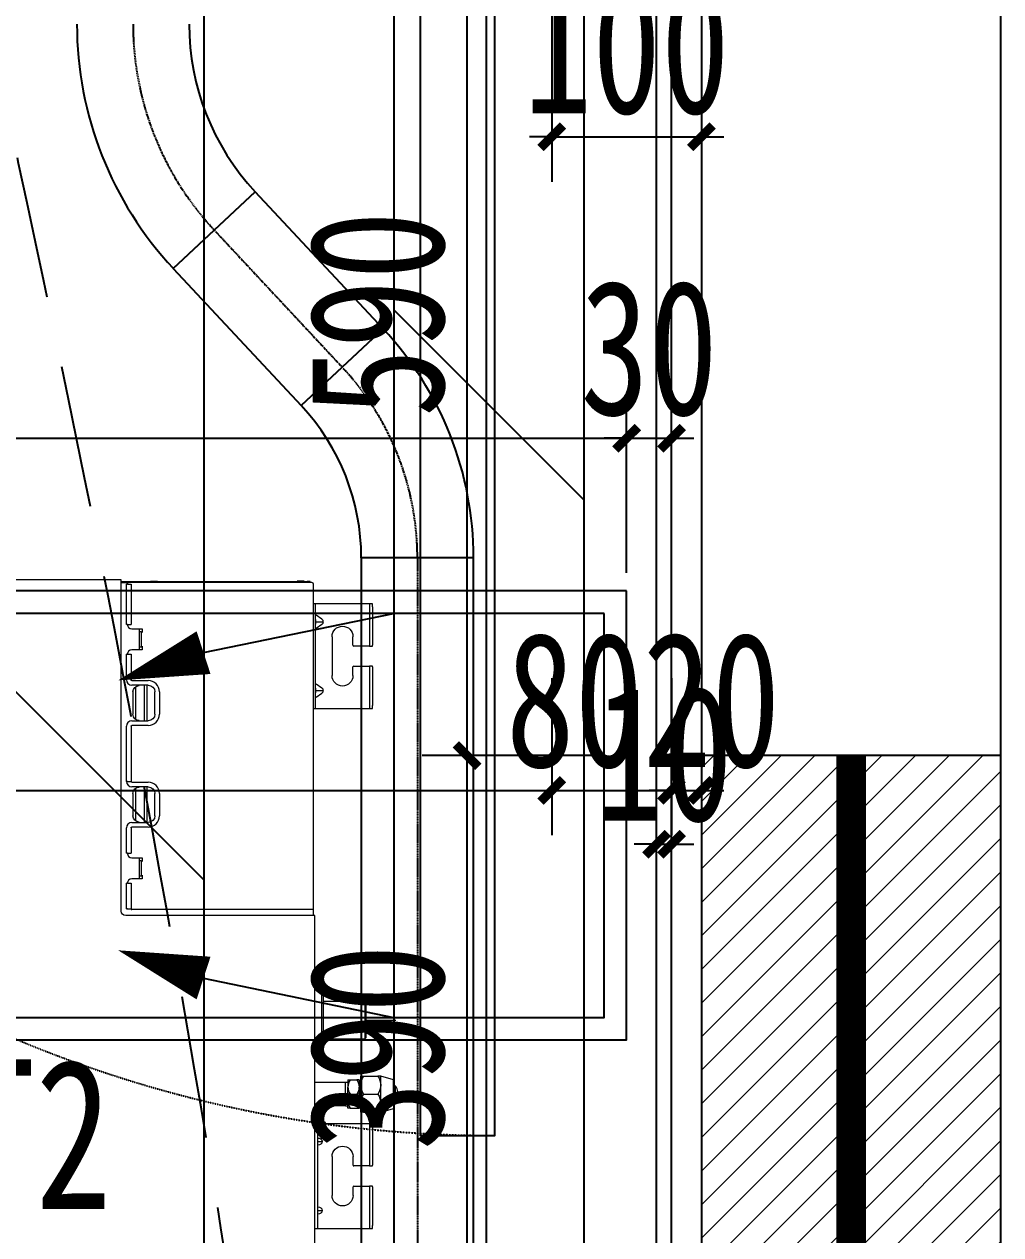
# Model space of a CAD drawing. Header units: millimetres. Extents: x -297 to 39764, y -29258 to 20315.
# Drawn here: x 17025 to 17678, y 7002 to 7811 of the extents above; entities that cross this region are included whole.
import ezdxf
from ezdxf.enums import TextEntityAlignment as Align

# ---------------------------------------------------------------- set-up
doc = ezdxf.new("R2010")
doc.units = ezdxf.units.MM
for name, pattern in [('CENTER2', [1.125, 0.75, -0.125, 0.125, -0.125]), ('DASH', [0.35, 0.25, -0.1]), ('HIDDEN', [9.525, 6.35, -3.175]), ('T2-F-XF(Z)$0$CENTER2', [1.125, 0.75, -0.125, 0.125, -0.125])]:
    doc.linetypes.add(name, pattern=pattern)
doc.layers.get('Defpoints').update_dxf_attribs({"color": 250})
for name, color, linetype in [('.-P建筑梁位', 4, 'Continuous'), ('.P-墙体尺寸标注', 252, 'Continuous'), ('.p-灯具连线', 6, 'Continuous'), ('.P-装饰轮廓', 180, 'Continuous'), ('.P-门', 4, 'Continuous'), ('.P-门套', 141, 'Continuous'), ('.PC-天花尺寸标注', 252, 'Continuous'), ('.PC-天花造型', 163, 'Continuous'), ('.PF-地面轮廓细线', 75, 'Continuous'), ('.P完成面尺寸', 180, 'Continuous'), ('.ZT-空调.检修口', 52, 'Continuous'), ('A-Wall', 2, 'Continuous'), ('T2-F-XF(Z)$0$M-VT-DUCT-CNTR', 252, 'T2-F-XF(Z)$0$CENTER2'), ('T2-F-XF(Z)$0$M-VT-DUCT-FLG', 40, 'Continuous'), ('T2-F-XF(Z)$0$M-VT-DUCT-SAD', 90, 'Continuous')]:
    doc.layers.add(name, color=color, linetype=linetype)
for name, color, linetype, lineweight in [('0-通风道', 51, 'Continuous', 18), ('ACS_DLJ_SBBZ', 3, 'Continuous', 0), ('ACS_DLJ_SNJ', 9, 'Continuous', 0)]:
    doc.layers.add(name, color=color, linetype=linetype, lineweight=lineweight)
doc.styles.add('文字样式', font='', dxfattribs={"width": 0.75})
doc.styles.get('文字样式').set_extended_font_data('SimSun')
doc.dimstyles.new('西安1-40（内部尺寸）', dxfattribs={"dimscale": 30, "dimtxt": 3, "dimasz": 0.5, "dimexe": 1, "dimexo": 1, "dimgap": 0.5, "dimtad": 1, "dimdec": 0, "dimrnd": 5, "dimtxsty": '文字样式', "dimblk": 'ARCHTICK', "dimcen": 1, "dimdle": 0.55, "dimclrd": 252, "dimclre": 252, "dimclrt": 30, "dimadec": 0, "dimazin": 0, "dimtfac": 1, "dimtdec": 0, "dimtix": 1, "dimtmove": 2, "dimatfit": 3, "dimfxl": 5, "dimfxlon": 1, "dimarcsym": 0})

# ---------------------------------------------------------------- blocks, each defined once
blk = doc.blocks.new('*U66')
at = {"layer": '.P-门'}
blk.add_lwpolyline([(-88, 0), (-88, -824), (-38, -824), (-38, 0)], close=True, dxfattribs=at)
at = {"layer": '.P-门', "color": 251, "linetype": 'DASH', "ltscale": 0.05}
blk.add_arc((-38, 0), 824, 180, 270, dxfattribs=at)
blk = doc.blocks.new('海龙工具_201804262317237')
at = {"layer": '.ZT-空调.检修口'}
for p, q in [((767.29, 273.75), (894.26, 300)), ((767.29, 56.25), (894.26, 30))]:
    blk.add_line(p, q, dxfattribs=at)
blk.add_lwpolyline([(1050, 15), (50, 15), (50, 315), (1050, 315)], close=True, dxfattribs=at)
at = {"layer": '.ZT-空调.检修口', "color": 251}
blk.add_lwpolyline([(1035, 30), (65, 30), (65, 300), (1035, 300)], close=True, dxfattribs=at)
at = {"layer": '.ZT-空调.检修口'}
for points in [[(767.29, 273.75, 30, 0, 0), (710.23, 255.2, 0, 0, 0)], [(767.29, 56.25, 30, 0, 0), (710.23, 74.8, 0, 0, 0)]]:
    blk.add_lwpolyline(points, format="xyseb", dxfattribs=at)
blk = doc.blocks.new('_ArchTick')
at = {"color": 0, "linetype": 'ByBlock', "const_width": 0.4}
blk.add_lwpolyline([(-0.5, -0.5), (0.5, 0.5)], dxfattribs=at)
blk = doc.blocks.new('*D284')
at = {"layer": '.ZT-空调.检修口', "color": 252, "linetype": 'ByBlock', "lineweight": -2, "transparency": 16777216}
for p, q in [((16427.51, 7472.51), (16427.51, 7564.49)), ((17427.51, 7444.49), (17427.51, 7564.49)), ((16411.01, 7534.49), (17444.01, 7534.49))]:
    blk.add_line(p, q, dxfattribs=at)
at = {"layer": 'Defpoints', "color": 0, "linetype": 'ByBlock', "transparency": 16777216}
for p in [(17427.51, 7534.49), (16427.51, 7442.51, 0), (17427.51, 7402.51, 0)]:
    blk.add_point(p, dxfattribs=at)
at = {"layer": '.ZT-空调.检修口', "color": 252, "linetype": 'ByBlock', "lineweight": -2, "transparency": 16777216, "xscale": 15, "yscale": 15, "zscale": 15, "rotation": 180}
blk.add_blockref('_ArchTick', (16427.51, 7534.49), dxfattribs=at)
at = {"layer": '.ZT-空调.检修口', "color": 252, "linetype": 'ByBlock', "lineweight": -2, "transparency": 16777216, "xscale": 15, "yscale": 15, "zscale": 15}
blk.add_blockref('_ArchTick', (17427.51, 7534.49), dxfattribs=at)
at = {"layer": '.ZT-空调.检修口', "color": 30, "linetype": 'ByBlock', "transparency": 16777216, "insert": (16927.51, 7594.49), "char_height": 90, "attachment_point": 5, "style": '文字样式'}
blk.add_mtext('1000', dxfattribs=at)
blk = doc.blocks.new('*D285')
at = {"layer": '.ZT-空调.检修口', "color": 252, "linetype": 'ByBlock', "lineweight": -2, "transparency": 16777216}
for p, q in [((17427.51, 7462.51), (17427.51, 7564.49)), ((17457.51, 7534.49), (17457.51, 7564.49)), ((17427.51, 7534.49), (17412.51, 7534.49)), ((17427.51, 7534.49), (17457.51, 7534.49)), ((17457.51, 7534.49), (17472.51, 7534.49))]:
    blk.add_line(p, q, dxfattribs=at)
at = {"layer": 'Defpoints', "color": 0, "linetype": 'ByBlock', "transparency": 16777216}
for p in [(17457.51, 7534.49, 0), (17457.51, 7534.49), (17427.51, 7432.51, 0)]:
    blk.add_point(p, dxfattribs=at)
at = {"layer": '.ZT-空调.检修口', "color": 252, "linetype": 'ByBlock', "lineweight": -2, "transparency": 16777216, "xscale": 15, "yscale": 15, "zscale": 15}
blk.add_blockref('_ArchTick', (17427.51, 7534.49), dxfattribs=at)
at = {"layer": '.ZT-空调.检修口', "color": 252, "linetype": 'ByBlock', "lineweight": -2, "transparency": 16777216, "xscale": 15, "yscale": 15, "zscale": 15, "rotation": 180}
blk.add_blockref('_ArchTick', (17457.51, 7534.49), dxfattribs=at)
at = {"layer": '.ZT-空调.检修口', "color": 30, "linetype": 'ByBlock', "transparency": 16777216, "insert": (17442.51, 7594.49), "char_height": 90, "attachment_point": 5, "style": '文字样式'}
blk.add_mtext('30', dxfattribs=at)
blk = doc.blocks.new('*D314')
at = {"layer": '.P-墙体尺寸标注', "color": 252, "linetype": 'ByBlock', "lineweight": -2, "transparency": 16777216}
for p, q in [((16477.51, -86.49), (16477.51, -206.49)), ((17377.51, -86.49), (17377.51, -206.49)), ((16461.01, -176.49), (17394.01, -176.49))]:
    blk.add_line(p, q, dxfattribs=at)
at = {"layer": 'Defpoints', "color": 0, "linetype": 'ByBlock', "transparency": 16777216}
for p in [(17377.51, 7912.51, 0), (16477.51, 0, 0), (17377.51, -176.49)]:
    blk.add_point(p, dxfattribs=at)
at = {"layer": '.P-墙体尺寸标注', "color": 252, "linetype": 'ByBlock', "lineweight": -2, "transparency": 16777216, "xscale": 15, "yscale": 15, "zscale": 15, "rotation": 180}
blk.add_blockref('_ArchTick', (16477.51, -176.49), dxfattribs=at)
at = {"layer": '.P-墙体尺寸标注', "color": 252, "linetype": 'ByBlock', "lineweight": -2, "transparency": 16777216, "xscale": 15, "yscale": 15, "zscale": 15}
blk.add_blockref('_ArchTick', (17377.51, -176.49), dxfattribs=at)
at = {"layer": '.P-墙体尺寸标注', "color": 30, "linetype": 'ByBlock', "transparency": 16777216, "insert": (16927.51, -116.49), "char_height": 90, "attachment_point": 5, "style": '文字样式'}
blk.add_mtext('900', dxfattribs=at)
blk = doc.blocks.new('*D315')
at = {"layer": '.P-墙体尺寸标注', "color": 252, "linetype": 'ByBlock', "lineweight": -2, "transparency": 16777216}
for p, q in [((17377.51, 7826.02), (17377.51, 7706.02)), ((17477.51, 7826.02), (17477.51, 7706.02)), ((17377.51, 7736.02), (17362.51, 7736.02)), ((17377.51, 7736.02), (17477.51, 7736.02)), ((17477.51, 7736.02), (17492.51, 7736.02))]:
    blk.add_line(p, q, dxfattribs=at)
at = {"layer": 'Defpoints', "color": 0, "linetype": 'ByBlock', "transparency": 16777216}
for p in [(17377.51, 7912.51, 0), (17477.51, 7912.51, 0), (17477.51, 7736.02)]:
    blk.add_point(p, dxfattribs=at)
at = {"layer": '.P-墙体尺寸标注', "color": 252, "linetype": 'ByBlock', "lineweight": -2, "transparency": 16777216, "xscale": 15, "yscale": 15, "zscale": 15}
blk.add_blockref('_ArchTick', (17377.51, 7736.02), dxfattribs=at)
at = {"layer": '.P-墙体尺寸标注', "color": 252, "linetype": 'ByBlock', "lineweight": -2, "transparency": 16777216, "xscale": 15, "yscale": 15, "zscale": 15, "rotation": 180}
blk.add_blockref('_ArchTick', (17477.51, 7736.02), dxfattribs=at)
at = {"layer": '.P-墙体尺寸标注', "color": 30, "linetype": 'ByBlock', "transparency": 16777216, "insert": (17427.51, 7796.02), "char_height": 90, "attachment_point": 5, "style": '文字样式'}
blk.add_mtext('100', dxfattribs=at)
blk = doc.blocks.new('*D472')
at = {"layer": '.PC-天花尺寸标注', "color": 252, "linetype": 'ByBlock', "lineweight": -2, "transparency": 16777216}
for p, q in [((16855.18, 6776.01), (16855.18, 7899.01)), ((16945.18, 7882.51), (16825.18, 7882.51)), ((16945.18, 6792.51), (16825.18, 6792.51))]:
    blk.add_line(p, q, dxfattribs=at)
at = {"layer": 'Defpoints', "color": 0, "linetype": 'ByBlock', "transparency": 16777216}
for p in [(16855.18, 7882.51), (17447.51, 7882.51, 0), (17457.51, 6792.51, 0)]:
    blk.add_point(p, dxfattribs=at)
at = {"layer": '.PC-天花尺寸标注', "color": 252, "linetype": 'ByBlock', "lineweight": -2, "transparency": 16777216, "xscale": 15, "yscale": 15, "zscale": 15}
for p, rotation in [((16855.18, 7882.51), 90), ((16855.18, 6792.51), 270)]:
    blk.add_blockref('_ArchTick', p, dxfattribs=dict(at, rotation=rotation))
at = {"layer": '.PC-天花尺寸标注', "color": 30, "linetype": 'ByBlock', "transparency": 16777216, "insert": (16795.18, 7337.51), "char_height": 90, "attachment_point": 5, "rotation": 90, "style": '文字样式'}
blk.add_mtext('1090', dxfattribs=at)
blk = doc.blocks.new('*D1114')
at = {"layer": '.PC-天花尺寸标注', "color": 252, "linetype": 'ByBlock', "lineweight": -2, "transparency": 16777216}
for p, q in [((17447.51, 7173.18), (17447.51, 7293.18)), ((17457.51, 7173.18), (17457.51, 7293.18)), ((17447.51, 7263.18), (17432.51, 7263.18)), ((17447.51, 7263.18), (17457.51, 7263.18)), ((17457.51, 7263.18), (17472.51, 7263.18))]:
    blk.add_line(p, q, dxfattribs=at)
at = {"layer": 'Defpoints', "color": 0, "linetype": 'ByBlock', "transparency": 16777216}
for p in [(17457.51, 7263.18), (17447.51, 7142.51, 0), (17457.51, 7142.51, 0)]:
    blk.add_point(p, dxfattribs=at)
at = {"layer": '.PC-天花尺寸标注', "color": 252, "linetype": 'ByBlock', "lineweight": -2, "transparency": 16777216, "xscale": 15, "yscale": 15, "zscale": 15}
blk.add_blockref('_ArchTick', (17447.51, 7263.18), dxfattribs=at)
at = {"layer": '.PC-天花尺寸标注', "color": 252, "linetype": 'ByBlock', "lineweight": -2, "transparency": 16777216, "xscale": 15, "yscale": 15, "zscale": 15, "rotation": 180}
blk.add_blockref('_ArchTick', (17457.51, 7263.18), dxfattribs=at)
at = {"layer": '.PC-天花尺寸标注', "color": 30, "linetype": 'ByBlock', "transparency": 16777216, "insert": (17452.51, 7323.18), "char_height": 90, "attachment_point": 5, "style": '文字样式'}
blk.add_mtext('10', dxfattribs=at)
blk = doc.blocks.new('*D1202')
at = {"layer": '.P-墙体尺寸标注', "color": 252, "linetype": 'ByBlock', "lineweight": -2, "transparency": 16777216}
for p, q in [((17320.91, 6916.01), (17320.91, 7339.01)), ((17410.91, 7322.51), (17290.91, 7322.51)), ((17410.91, 6932.51), (17290.91, 6932.51))]:
    blk.add_line(p, q, dxfattribs=at)
at = {"layer": 'Defpoints', "color": 0, "linetype": 'ByBlock', "transparency": 16777216}
for p in [(17320.91, 7322.51), (17477.51, 7322.51, 0), (17477.51, 6932.51, 0)]:
    blk.add_point(p, dxfattribs=at)
at = {"layer": '.P-墙体尺寸标注', "color": 252, "linetype": 'ByBlock', "lineweight": -2, "transparency": 16777216, "xscale": 15, "yscale": 15, "zscale": 15}
for p, rotation in [((17320.91, 7322.51), 90), ((17320.91, 6932.51), 270)]:
    blk.add_blockref('_ArchTick', p, dxfattribs=dict(at, rotation=rotation))
at = {"layer": '.P-墙体尺寸标注', "color": 30, "linetype": 'ByBlock', "transparency": 16777216, "insert": (17260.91, 7127.51), "char_height": 90, "attachment_point": 5, "rotation": 90, "style": '文字样式'}
blk.add_mtext('390', dxfattribs=at)
blk = doc.blocks.new('*D1203')
at = {"layer": '.P-墙体尺寸标注', "color": 252, "linetype": 'ByBlock', "lineweight": -2, "transparency": 16777216}
for p, q in [((17320.91, 7306.01), (17320.91, 7929.01)), ((17410.91, 7912.51), (17290.91, 7912.51)), ((17410.91, 7322.51), (17290.91, 7322.51))]:
    blk.add_line(p, q, dxfattribs=at)
at = {"layer": 'Defpoints', "color": 0, "linetype": 'ByBlock', "transparency": 16777216}
for p in [(17320.91, 7912.51), (17477.51, 7912.51, 0), (17477.51, 7322.51, 0)]:
    blk.add_point(p, dxfattribs=at)
at = {"layer": '.P-墙体尺寸标注', "color": 252, "linetype": 'ByBlock', "lineweight": -2, "transparency": 16777216, "xscale": 15, "yscale": 15, "zscale": 15}
for p, rotation in [((17320.91, 7912.51), 90), ((17320.91, 7322.51), 270)]:
    blk.add_blockref('_ArchTick', p, dxfattribs=dict(at, rotation=rotation))
at = {"layer": '.P-墙体尺寸标注', "color": 30, "linetype": 'ByBlock', "transparency": 16777216, "insert": (17260.91, 7617.51), "char_height": 90, "attachment_point": 5, "rotation": 90, "style": '文字样式'}
blk.add_mtext('590', dxfattribs=at)
blk = doc.blocks.new('*D1381')
at = {"layer": '.P完成面尺寸', "color": 252, "linetype": 'ByBlock', "lineweight": -2, "transparency": 16777216}
for p, q in [((16477.51, 7374.17), (16477.51, 7269.17)), ((17377.51, 7374.17), (17377.51, 7269.17)), ((16461.01, 7299.17), (17394.01, 7299.17))]:
    blk.add_line(p, q, dxfattribs=at)
at = {"layer": 'Defpoints', "color": 0, "linetype": 'ByBlock', "transparency": 16777216}
for p in [(16477.51, 7912.51, 0), (17377.51, 7892.51, 0), (17377.51, 7299.17)]:
    blk.add_point(p, dxfattribs=at)
at = {"layer": '.P完成面尺寸', "color": 252, "linetype": 'ByBlock', "lineweight": -2, "transparency": 16777216, "xscale": 15, "yscale": 15, "zscale": 15, "rotation": 180}
blk.add_blockref('_ArchTick', (16477.51, 7299.17), dxfattribs=at)
at = {"layer": '.P完成面尺寸', "color": 252, "linetype": 'ByBlock', "lineweight": -2, "transparency": 16777216, "xscale": 15, "yscale": 15, "zscale": 15}
blk.add_blockref('_ArchTick', (17377.51, 7299.17), dxfattribs=at)
at = {"layer": '.P完成面尺寸', "color": 30, "linetype": 'ByBlock', "transparency": 16777216, "insert": (16927.51, 7359.17), "char_height": 90, "attachment_point": 5, "style": '文字样式'}
blk.add_mtext('900', dxfattribs=at)
blk = doc.blocks.new('*D1382')
at = {"layer": '.P完成面尺寸', "color": 252, "linetype": 'ByBlock', "lineweight": -2, "transparency": 16777216}
for p, q in [((17377.51, 7374.17), (17377.51, 7269.17)), ((17457.51, 7374.17), (17457.51, 7269.17)), ((17361.01, 7299.17), (17474.01, 7299.17))]:
    blk.add_line(p, q, dxfattribs=at)
at = {"layer": 'Defpoints', "color": 0, "linetype": 'ByBlock', "transparency": 16777216}
for p in [(17377.51, 7892.51, 0), (17457.51, 7886.71, 0), (17457.51, 7299.17)]:
    blk.add_point(p, dxfattribs=at)
at = {"layer": '.P完成面尺寸', "color": 252, "linetype": 'ByBlock', "lineweight": -2, "transparency": 16777216, "xscale": 15, "yscale": 15, "zscale": 15, "rotation": 180}
blk.add_blockref('_ArchTick', (17377.51, 7299.17), dxfattribs=at)
at = {"layer": '.P完成面尺寸', "color": 252, "linetype": 'ByBlock', "lineweight": -2, "transparency": 16777216, "xscale": 15, "yscale": 15, "zscale": 15}
blk.add_blockref('_ArchTick', (17457.51, 7299.17), dxfattribs=at)
at = {"layer": '.P完成面尺寸', "color": 30, "linetype": 'ByBlock', "transparency": 16777216, "insert": (17392.77, 7359.17), "char_height": 90, "attachment_point": 5, "style": '文字样式'}
blk.add_mtext('80', dxfattribs=at)
blk = doc.blocks.new('*D1383')
at = {"layer": '.P完成面尺寸', "color": 252, "linetype": 'ByBlock', "lineweight": -2, "transparency": 16777216}
for p, q in [((17457.51, 7374.17), (17457.51, 7269.17)), ((17477.51, 7374.17), (17477.51, 7269.17)), ((17457.51, 7299.17), (17442.51, 7299.17)), ((17457.51, 7299.17), (17477.51, 7299.17)), ((17477.51, 7299.17), (17492.51, 7299.17))]:
    blk.add_line(p, q, dxfattribs=at)
at = {"layer": 'Defpoints', "color": 0, "linetype": 'ByBlock', "transparency": 16777216}
for p in [(17477.51, 7898.52, 0), (17457.51, 7886.71, 0), (17477.51, 7299.17)]:
    blk.add_point(p, dxfattribs=at)
at = {"layer": '.P完成面尺寸', "color": 252, "linetype": 'ByBlock', "lineweight": -2, "transparency": 16777216, "xscale": 15, "yscale": 15, "zscale": 15}
blk.add_blockref('_ArchTick', (17457.51, 7299.17), dxfattribs=at)
at = {"layer": '.P完成面尺寸', "color": 252, "linetype": 'ByBlock', "lineweight": -2, "transparency": 16777216, "xscale": 15, "yscale": 15, "zscale": 15, "rotation": 180}
blk.add_blockref('_ArchTick', (17477.51, 7299.17), dxfattribs=at)
at = {"layer": '.P完成面尺寸', "color": 30, "linetype": 'ByBlock', "transparency": 16777216, "insert": (17484.27, 7359.17), "char_height": 90, "attachment_point": 5, "style": '文字样式'}
blk.add_mtext('20', dxfattribs=at)
blk = doc.blocks.new('*D1394')
at = {"layer": '.P完成面尺寸', "color": 252, "linetype": 'ByBlock', "lineweight": -2, "transparency": 16777216}
for p, q in [((17333.9, 4216.01), (17333.9, 7903.21)), ((17408.9, 7886.71), (17303.9, 7886.71)), ((17408.9, 4232.51), (17303.9, 4232.51))]:
    blk.add_line(p, q, dxfattribs=at)
at = {"layer": 'Defpoints', "color": 0, "linetype": 'ByBlock', "transparency": 16777216}
for p in [(17333.9, 7886.71), (17457.51, 7886.71, 0), (17457.51, 4232.51, 0)]:
    blk.add_point(p, dxfattribs=at)
at = {"layer": '.P完成面尺寸', "color": 252, "linetype": 'ByBlock', "lineweight": -2, "transparency": 16777216, "xscale": 15, "yscale": 15, "zscale": 15}
for p, rotation in [((17333.9, 7886.71), 90), ((17333.9, 4232.51), 270)]:
    blk.add_blockref('_ArchTick', p, dxfattribs=dict(at, rotation=rotation))
at = {"layer": '.P完成面尺寸', "color": 30, "linetype": 'ByBlock', "transparency": 16777216, "insert": (17273.9, 6059.61), "char_height": 90, "attachment_point": 5, "rotation": 90, "style": '文字样式'}
blk.add_mtext('3655', dxfattribs=at)
blk = doc.blocks.new('A$C26AB27A8')
at = {"color": 0, "linetype": 'Continuous'}
for p, q in [((609.01, 467.97), (40.81, 467.97)), ((609.01, 466.87), (609.01, 467.97)), ((609.01, 466.87), (614.91, 466.87)), ((609.01, 261.47), (609.01, 466.87)), ((609.01, 466.07), (613.02, 466.07)), ((612.41, 438.17), (612.41, 464.97)), ((613.02, 464.97), (612.41, 464.97)), ((734.71, 466.07), (613.02, 466.07)), ((613.02, 466.07), (613.02, 464.97)), ((613.02, 464.97), (615.52, 464.97)), ((614.91, 466.87), (628.47, 466.87)), ((615.52, 464.97), (615.52, 438.17)), ((628.46, 466.07), (628.46, 466.97)), ((628.46, 466.97), (633.16, 466.97)), ((633.16, 466.97), (633.16, 466.07)), ((633.17, 466.87), (726.46, 466.87)), ((726.46, 466.07), (726.46, 466.97)), ((731.16, 466.97), (726.46, 466.97)), ((731.16, 466.97), (731.16, 466.07)), ((731.16, 466.87), (733.11, 466.87)), ((735.11, 466.87), (733.11, 466.87)), ((736.31, 466.07), (734.71, 466.07)), ((735.11, 466.07), (735.11, 466.87)), ((737.41, 243.62), (737.41, 464.97)), ((738.81, 451.97), (737.41, 451.97)), ((738.81, 381.97), (738.81, 451.97)), ((739.31, 451.97), (738.81, 451.97)), ((774.31, 451.97), (739.31, 451.97)), ((774.81, 451.97), (774.31, 451.97)), ((776.81, 451.97), (774.81, 451.97)), ((774.81, 451.97), (774.81, 449.97)), ((774.81, 449.97), (774.81, 424.22)), ((776.81, 449.97), (776.81, 451.97)), ((776.81, 449.97), (776.81, 424.22)), ((613.02, 438.17), (612.41, 438.17)), ((613.01, 438.17), (613.02, 438.17)), ((613.02, 438.17), (615.52, 438.17)), ((613.02, 438.17), (613.02, 438.17)), ((738.96, 439.97), (743.91, 439.97)), ((742.98, 441.64), (739.15, 444.35)), ((739.15, 435.58), (742.98, 438.29)), ((616.01, 435.17), (622.91, 435.17)), ((620.91, 435.17), (620.91, 421.17)), ((621.81, 433.17), (620.91, 433.17)), ((622.31, 433.17), (621.81, 433.17)), ((622.31, 433.17), (622.31, 423.17)), ((622.31, 433.17), (623.41, 433.17)), ((622.91, 435.17), (622.91, 433.17)), ((623.41, 433.17), (622.91, 433.17)), ((623.41, 433.17), (623.41, 433.17)), ((749.81, 429.97), (749.81, 403.97)), ((763.81, 424.22), (763.81, 429.97)), ((622.91, 421.17), (616.01, 421.17)), ((620.91, 423.17), (621.81, 423.17)), ((621.81, 423.17), (622.31, 423.17)), ((622.31, 423.17), (623.41, 423.17)), ((623.41, 423.17), (622.91, 423.17)), ((622.91, 423.17), (622.91, 421.17)), ((623.41, 423.17), (623.41, 423.17)), ((774.31, 423.72), (764.31, 423.72)), ((774.81, 423.72), (774.31, 423.72)), ((774.81, 424.22), (774.81, 423.72)), ((774.81, 423.72), (776.81, 423.72)), ((776.81, 423.72), (776.81, 424.22)), ((612.41, 401.12), (612.41, 418.17)), ((613.02, 418.17), (612.41, 418.17)), ((613.01, 418.17), (613.02, 418.17)), ((613.02, 418.17), (613.02, 418.17)), ((613.02, 418.17), (615.52, 418.17)), ((615.52, 418.17), (615.52, 401.12)), ((763.81, 403.97), (763.81, 409.72)), ((764.31, 410.22), (774.31, 410.22)), ((774.31, 410.22), (774.81, 410.22)), ((776.81, 410.22), (774.81, 410.22)), ((774.81, 410.22), (774.81, 409.72)), ((774.81, 409.72), (774.81, 383.97)), ((776.81, 409.72), (776.81, 410.22)), ((776.81, 409.72), (776.81, 383.97)), ((616.01, 400.62), (627.01, 400.62)), ((627.01, 397.52), (616.01, 397.52)), ((618.71, 374.54), (618.71, 396.7)), ((620.91, 397.32), (620.91, 397.52)), ((624.56, 373.72), (624.56, 397.52)), ((625.95, 397.52), (625.95, 373.72)), ((742.98, 395.62), (739.15, 398.33)), ((616.71, 393.12), (616.71, 378.12)), ((631.41, 378.12), (631.41, 393.12)), ((634.52, 393.12), (634.52, 378.12)), ((738.96, 393.95), (743.91, 393.95)), ((739.15, 389.56), (742.98, 392.27)), ((737.41, 381.97), (738.81, 381.97)), ((738.81, 381.97), (739.31, 381.97)), ((739.31, 381.97), (774.31, 381.97)), ((774.31, 381.97), (774.81, 381.97)), ((774.81, 383.97), (774.81, 381.97)), ((774.81, 381.97), (776.81, 381.97)), ((776.81, 381.97), (776.81, 383.97)), ((616.01, 373.72), (627.01, 373.72)), ((620.91, 373.92), (620.91, 373.72)), ((612.41, 333.22), (612.41, 370.12)), ((615.52, 370.12), (615.52, 333.22)), ((627.01, 370.62), (616.01, 370.62)), ((613.02, 333.22), (612.41, 333.22)), ((613.02, 333.22), (612.41, 333.22)), ((613.02, 333.22), (613.02, 333.22)), ((613.02, 333.22), (615.52, 333.22)), ((613.02, 333.22), (615.52, 333.22)), ((616.01, 332.72), (627.01, 332.72)), ((627.01, 329.62), (616.01, 329.62)), ((616.71, 325.22), (616.71, 310.22)), ((618.71, 306.64), (618.71, 328.8)), ((620.91, 329.42), (620.91, 329.62)), ((624.56, 305.82), (624.56, 329.62)), ((625.95, 329.62), (625.95, 305.82)), ((631.41, 310.22), (631.41, 325.22)), ((634.52, 325.22), (634.52, 310.22)), ((612.41, 285.22), (612.41, 302.22)), ((615.52, 302.22), (615.52, 285.22)), ((616.01, 305.82), (627.01, 305.82)), ((627.01, 302.72), (616.01, 302.72)), ((620.91, 306.02), (620.91, 305.82)), ((613.02, 285.22), (612.41, 285.22)), ((613.01, 285.22), (613.02, 285.22)), ((613.02, 285.22), (613.02, 285.22)), ((613.02, 285.22), (615.52, 285.22)), ((616.01, 282.22), (622.91, 282.22)), ((620.91, 282.22), (620.91, 268.22)), ((621.81, 280.22), (620.91, 280.22)), ((622.31, 280.22), (621.81, 280.22)), ((622.31, 280.22), (622.31, 270.22)), ((622.31, 280.22), (623.41, 280.22)), ((622.91, 282.22), (622.91, 280.22)), ((623.41, 280.22), (622.91, 280.22)), ((623.41, 280.22), (623.41, 280.22)), ((622.91, 268.22), (616.01, 268.22)), ((620.91, 270.22), (621.81, 270.22)), ((621.81, 270.22), (622.31, 270.22)), ((622.31, 270.22), (623.41, 270.22)), ((623.41, 270.22), (622.91, 270.22)), ((622.91, 270.22), (622.91, 268.22)), ((623.41, 270.22), (623.41, 270.22)), ((608.91, 246.62), (609.01, 261.47)), ((612.41, 248.02), (612.41, 265.22)), ((613.02, 265.22), (612.41, 265.22)), ((613.02, 265.22), (613.01, 265.22)), ((613.02, 265.22), (615.52, 265.22)), ((613.02, 265.22), (613.02, 265.22)), ((615.52, 265.22), (615.52, 248.02)), ((738.41, 243.62), (611.91, 243.62)), ((612.41, 248.02), (613.01, 248.02)), ((613.02, 248.02), (612.41, 248.02)), ((613.01, 248.02), (615.51, 248.02)), ((613.02, 248.02), (615.52, 248.02)), ((613.02, 248.02), (613.02, 248.02)), ((737.41, 247.52), (616.01, 247.52)), ((738.41, 17.97), (738.41, 243.62)), ((742.85, 195.05), (738.41, 195.05)), ((742.85, 195.05), (742.85, 173.75)), ((743.34, 193.75), (742.85, 193.75)), ((743.84, 193.25), (743.84, 173.75)), ((771.83, 186.25), (743.84, 186.25)), ((772.33, 185.75), (771.83, 186.25)), ((771.83, 186.25), (771.83, 161.25)), ((772.33, 185.75), (772.33, 161.75)), ((742.85, 173.75), (742.85, 159.21)), ((743.84, 173.75), (743.84, 157.25)), ((738.41, 157.21), (740.85, 157.21)), ((743.34, 156.75), (738.41, 156.75)), ((743.84, 161.25), (771.83, 161.25)), ((771.83, 161.25), (772.33, 161.75)), ((760.37, 132.07), (758.87, 132.07)), ((758.87, 116.37), (758.87, 132.07)), ((760.37, 133.71), (760.37, 128.96)), ((761.83, 133.71), (766.4, 133.71)), ((767.87, 133.71), (767.87, 128.96)), ((768.87, 132.22), (767.87, 132.22)), ((768.87, 136.22), (768.87, 130.22)), ((768.87, 118.22), (768.87, 130.22)), ((770.72, 136.22), (780.51, 136.22)), ((782.37, 136.22), (780.51, 136.22)), ((790.87, 133.72), (782.37, 136.22)), ((782.37, 130.22), (782.37, 136.22)), ((782.37, 124.22), (782.37, 130.22)), ((790.87, 124.22), (790.87, 133.72)), ((792.05, 129.65), (792.05, 118.78)), ((760.37, 119.48), (760.37, 128.96)), ((761.83, 124.22), (766.4, 124.22)), ((767.87, 119.48), (767.87, 128.96)), ((770.72, 124.22), (780.51, 124.22)), ((782.37, 118.22), (782.37, 124.22)), ((790.87, 124.22), (790.87, 114.72)), ((758.87, 116.37), (760.37, 116.37)), ((760.37, 114.74), (760.37, 119.48)), ((761.83, 114.74), (766.4, 114.74)), ((767.87, 114.74), (767.87, 119.48)), ((767.87, 116.22), (768.87, 116.22)), ((768.87, 118.22), (768.87, 112.22)), ((782.37, 112.22), (782.37, 118.22)), ((782.37, 112.22), (790.87, 114.72)), ((738.41, 105.22), (743.41, 105.22)), ((745.41, 105.22), (743.41, 105.22)), ((745.41, 104.42), (745.41, 105.22)), ((770.72, 112.22), (780.51, 112.22)), ((740.41, 34.47), (740.41, 104.42)), ((745.41, 104.42), (740.41, 104.42)), ((776.83, 104.47), (745.41, 104.47)), ((774.83, 104.47), (774.83, 102.47)), ((774.83, 102.47), (774.83, 76.72)), ((776.83, 104.47), (776.83, 76.72)), ((740.41, 92.47), (743.33, 92.47)), ((749.83, 82.47), (749.83, 56.47)), ((763.83, 76.72), (763.83, 82.47)), ((774.33, 76.22), (764.33, 76.22)), ((774.83, 76.22), (774.33, 76.22)), ((774.83, 76.72), (774.83, 76.22)), ((774.83, 76.22), (776.83, 76.22)), ((776.83, 76.22), (776.83, 76.72)), ((763.83, 56.47), (763.83, 62.22)), ((764.33, 62.72), (774.33, 62.72)), ((774.33, 62.72), (774.83, 62.72)), ((776.83, 62.72), (774.83, 62.72)), ((774.83, 62.72), (774.83, 62.22)), ((774.83, 62.22), (774.83, 36.47)), ((776.83, 62.22), (776.83, 62.72)), ((776.83, 62.22), (776.83, 36.47)), ((740.41, 46.45), (743.33, 46.45)), ((738.41, 34.47), (774.33, 34.47)), ((774.33, 34.47), (774.83, 34.47)), ((774.83, 36.47), (774.83, 34.47)), ((774.83, 34.47), (776.83, 34.47)), ((776.83, 34.47), (776.83, 36.47))]:
    blk.add_line(p, q, dxfattribs=at)
at = {"color": 5}
blk.add_line((772.33, 173.75), (792.33, 173.75), dxfattribs=at)
for p, q in [((758.87, 132.07), (738.41, 132.07)), ((758.87, 116.37), (738.41, 116.37))]:
    blk.add_line(p, q)
at = {"color": 34}
blk.add_line((813.87, 124.22), (793.87, 124.22), dxfattribs=at)
at = {"color": 0, "linetype": 'Continuous'}
for centre, radius, start, end in [((736.31, 464.97), 1.1, 0, 90), ((616.01, 438.17), 3, 180, 270), ((616.01, 418.17), 3, 90, 180), ((764.31, 424.22), 0.5, 180, 270), ((764.31, 409.72), 0.5, 90, 180), ((616.01, 401.12), 3.6, 180, 270), ((627.01, 393.12), 7.5, 0, 90), ((616.01, 370.12), 3.6, 90, 180), ((627.01, 378.12), 7.5, 270, 0), ((616.01, 333.22), 3.6, 180.03825, 270), ((627.01, 325.22), 7.5, 0, 90), ((627.01, 310.22), 7.5, 270, 0), ((616.01, 302.22), 3.6, 90, 180), ((616.01, 285.22), 3, 180, 270), ((616.01, 265.22), 3, 90, 180), ((616.01, 248.02), 0.498, 180, 270), ((743.34, 193.25), 0.5, 0, 90), ((740.85, 159.21), 2, 270, 0), ((743.34, 157.25), 0.5, 270, 0), ((789.51, 126.57), 4, 17.0826, 70.23031), ((781.87, 124.22), 12, 342.9174, 17.0826), ((789.51, 121.87), 4, 289.76969, 342.9174), ((764.33, 76.72), 0.5, 180, 270), ((764.33, 62.22), 0.5, 90, 180)]:
    blk.add_arc(centre, radius, start, end, dxfattribs=at)
at = {"color": 0, "linetype": 'Continuous', "extrusion": (0, 0, -1)}
for centre, radius, start, end in [((-756.81, 429.97), 7, 0, 180), ((-616.01, 401.12), 0.498, 270, 0), ((-620.91, 393.12), 4.2, 0, 90), ((-627.01, 393.12), 4.4, 90, 180), ((-756.81, 403.97), 7, 180, 0), ((-620.91, 378.12), 4.2, 270, 359.98855), ((-627.01, 378.12), 4.4, 180, 270), ((-616.01, 370.12), 0.498, 0, 90), ((-616.01, 333.22), 0.498, 270, 359.96175), ((-620.91, 325.22), 4.2, 0, 90), ((-627.01, 325.22), 4.4, 90, 180), ((-620.91, 310.22), 4.2, 270, 359.98855), ((-627.01, 310.22), 4.4, 180, 270), ((-616.01, 302.22), 0.498, 0, 90), ((-611.91, 246.62), 3, 270, 0), ((-756.83, 82.47), 7, 0, 180), ((-756.83, 56.47), 7, 180, 0)]:
    blk.add_arc(centre, radius, start, end, dxfattribs=at)
for centre in [(739.31, 439.97), (739.31, 393.95)]:
    blk.add_ellipse(centre, major_axis=(0, -2.2), ratio=0.160706, start_param=0.785398, end_param=2.356194, dxfattribs=at)
at = {"color": 0, "linetype": 'Continuous'}
for centre, major_axis, start_param, end_param in [((740.95, 439.97), (3.11, 0), 5.422894, 7.143477), ((740.95, 393.95), (3.11, 0), 5.422894, 7.143477), ((740.36, 92.47), (-3.11, 0), 1.587868, 4.695317), ((740.36, 46.45), (-3.11, 0), 1.587868, 4.695317)]:
    blk.add_ellipse(centre, major_axis=major_axis, ratio=0.707107, start_param=start_param, end_param=end_param, dxfattribs=at)
for points in [[(761.83, 133.71), (760.97, 132.22), (760.37, 130.63), (760.37, 128.96)], [(760.37, 133.71), (760.37, 133.71), (760.98, 133.71), (761.83, 133.71)], [(766.4, 133.71), (767.26, 132.22), (767.87, 130.63), (767.87, 128.96)], [(767.87, 133.71), (767.87, 133.71), (767.25, 133.71), (766.4, 133.71)], [(768.87, 136.22), (768.86, 136.22), (769.64, 136.22), (770.72, 136.22)], [(770.72, 136.22), (769.64, 134.34), (768.87, 132.35), (768.87, 130.22)], [(768.87, 130.22), (768.87, 128.12), (769.64, 126.1), (770.72, 124.22)], [(780.51, 136.22), (781.6, 134.34), (782.37, 132.35), (782.37, 130.22)], [(782.37, 130.22), (782.37, 128.12), (781.59, 126.1), (780.51, 124.22)], [(760.37, 128.96), (760.37, 127.31), (760.98, 125.71), (761.83, 124.22)], [(761.83, 124.22), (760.97, 122.74), (760.37, 121.14), (760.37, 119.48)], [(767.87, 128.96), (767.87, 127.31), (767.26, 125.71), (766.4, 124.22)], [(766.4, 124.22), (767.26, 122.74), (767.87, 121.14), (767.87, 119.48)], [(770.72, 124.22), (769.64, 122.34), (768.87, 120.35), (768.87, 118.22)], [(780.51, 124.22), (781.6, 122.34), (782.37, 120.35), (782.37, 118.22)], [(760.37, 119.48), (760.37, 117.83), (760.98, 116.22), (761.83, 114.74)], [(761.83, 114.74), (760.99, 114.74), (760.37, 114.74), (760.37, 114.74)], [(767.87, 119.48), (767.87, 117.83), (767.26, 116.22), (766.4, 114.74)], [(766.4, 114.74), (767.25, 114.74), (767.86, 114.74), (767.87, 114.74)], [(768.87, 118.22), (768.87, 116.12), (769.64, 114.1), (770.72, 112.22)], [(782.37, 118.22), (782.37, 116.12), (781.59, 114.1), (780.51, 112.22)], [(770.72, 112.22), (769.64, 112.22), (768.87, 112.22), (768.87, 112.22)], [(780.51, 112.22), (781.6, 112.22), (782.37, 112.22), (782.37, 112.22)]]:
    blk.add_open_spline(points, degree=3, dxfattribs=at)
blk = doc.blocks.new('海龍01290000')
at = {"layer": 'T2-F-XF(Z)$0$M-VT-DUCT-CNTR', "color": 250}
for p, q in [((3820.3, -8164.93, 0), (3820.23, -8164.86, 0)), ((3820.3, -8164.93, 0), (3905.77, -8256.52, 0)), ((3905.77, -8256.52, 0), (3905.84, -8256.59, 0)), ((3956.02, -8383.91, 0), (3956.02, -8384.01, 0)), ((3956.02, -8384.01, 0), (3956.02, -8399.74, 0)), ((3956.02, -8399.74, 0), (3956.02, -9046.06, 0))]:
    blk.add_line(p, q, dxfattribs=at)
for centre, radius, start, end in [((3967.63, -8027.3, 0), 201.61, 180, 223.02071), ((3769.41, -8383.91, 0), 186.61, 0, 43.02071)]:
    blk.add_arc(centre, radius, start, end, dxfattribs=at)
at = {"layer": 'T2-F-XF(Z)$0$M-VT-DUCT-FLG', "color": 250}
for p, q in [((3847.71, -8139.34, 0), (3792.88, -8190.51, 0)), ((3792.88, -8190.51, 0), (3847.71, -8139.34, 0)), ((3878.36, -8282.11, 0), (3933.19, -8230.94, 0)), ((3933.19, -8230.94, 0), (3878.36, -8282.11, 0)), ((3993.52, -8384.01, 0), (3918.52, -8384.01, 0)), ((3993.52, -8384.01, 0), (3918.52, -8384.01, 0))]:
    blk.add_line(p, q, dxfattribs=at)
at = {"layer": 'T2-F-XF(Z)$0$M-VT-DUCT-SAD', "color": 250}
for p, q in [((3847.65, -8139.27, 0), (3847.71, -8139.34, 0)), ((3933.19, -8230.94, 0), (3847.71, -8139.34, 0)), ((3792.88, -8190.51, 0), (3792.81, -8190.44, 0)), ((3792.88, -8190.51, 0), (3878.36, -8282.11, 0)), ((3933.19, -8230.94, 0), (3933.26, -8231.01, 0)), ((3878.42, -8282.18, 0), (3878.36, -8282.11, 0)), ((3918.52, -8384.01, 0), (3918.52, -8383.91, 0)), ((3918.52, -8384.01, 0), (3918.52, -8399.74, 0)), ((3993.52, -8383.91, 0), (3993.52, -8384.01, 0)), ((3993.52, -8399.74, 0), (3993.52, -8384.01, 0)), ((3918.52, -8399.74, 0), (3918.52, -9046.06, 0)), ((3993.52, -9046.06, 0), (3993.52, -8399.74, 0))]:
    blk.add_line(p, q, dxfattribs=at)
for centre, radius, start, end in [((3967.63, -8027.3, 0), 239.11, 180, 223.02071), ((3967.63, -8027.3, 0), 164.11, 180, 223.02071), ((3769.41, -8383.91, 0), 224.11, 0, 43.02071), ((3769.41, -8383.91, 0), 149.11, 0, 43.02071)]:
    blk.add_arc(centre, radius, start, end, dxfattribs=at)
at = {"layer": 'ACS_DLJ_SNJ', "color": 250}
blk.add_blockref('A$C26AB27A8', (3149.18, -8866.61, 0), dxfattribs=at)
at = {"layer": 'ACS_DLJ_SBBZ', "color": 250, "style": '文字样式', "width": 0.75}
blk.add_text('MDV-D22T2', height=100, dxfattribs=at).set_placement((3522.16, -8769.1), align=Align.MIDDLE_CENTER)

msp = doc.modelspace()

# ---------------------------------------------------------------- hatches: boundary and pattern name
at = {"layer": '.PF-地面轮廓细线', "linetype": 'ByBlock'}
h = msp.add_hatch(dxfattribs=at)
h.set_pattern_fill('DOLMIT', color=250, scale=20, angle=90, style=0)
h.paths.add_polyline_path([(17457.51, 7892.51), (17417.51, 7892.51), (17417.51, 7867.51), (17417.51, 7857.51), (17394.51, 7857.51), (17337.29, 7885.51), (17339.51, 7885.51), (17339.51, 7892.51), (16515.51, 7892.51), (16507.51, 7888.2), (16507.51, 7879.21, 0.341384), (16460.51, 7862.51), (16437.51, 7862.51), (16437.51, 7892.51), (16397.51, 7892.51), (16397.51, 7442.51), (14697.51, 7442.51), (14697.51, 4232.51), (15127.51, 4232.51), (16827.51, 4232.51), (17457.51, 4232.51)])
at = {"layer": '0-通风道'}
h = msp.add_hatch(dxfattribs=at)
h.set_pattern_fill('ANSI31', color=250, scale=5, style=0)
h.set_pattern_definition([(45, (17477.506, 6932.507), (-11.2253, 11.2253), [])])
h.paths.add_polyline_path([(17677.51, 7322.51), (17477.51, 7322.51), (17477.51, 6932.51), (17677.51, 6932.51)])

# ---------------------------------------------------------------- linework, layer by layer
at = {"layer": '.-P建筑梁位', "color": 4, "linetype": 'DASH', "ltscale": 300, "elevation": 0}
msp.add_lwpolyline([(17477.51, 7512.51), (17477.51, 4212.51), (14677.51, 4212.51), (14677.51, 7512.51)], dxfattribs=at)
at = {"layer": '.P-墙体尺寸标注', "color": 6, "linetype": 'CENTER2', "ltscale": 200, "const_width": 20, "elevation": 0}
msp.add_lwpolyline([(17577.51, 7322.51), (17577.51, 6932.51)], dxfattribs=at)
at = {"layer": '.p-灯具连线', "color": 6, "linetype": 'HIDDEN', "ltscale": 15, "elevation": 0}
msp.add_lwpolyline([(15472.17, 4669.44, -0.42337), (17320.52, 4362.91, 0.064005), (17009.69, 7770.58, 1.745482)], format="xyb", dxfattribs=at)
at = {"layer": '.P-装饰轮廓', "elevation": 0}
msp.add_lwpolyline([(16827.51, 4171.36), (16827.51, 4232.51), (17457.51, 4232.51), (17457.51, 7892.51), (17377.51, 7892.51)], dxfattribs=at)
at = {"layer": '.PC-天花造型', "elevation": 0}
msp.add_lwpolyline([(17447.51, 6792.51), (17447.51, 7882.51), (16407.51, 7882.51), (16407.51, 7432.51), (14707.51, 7432.51), (14707.51, 6792.51)], dxfattribs=at)
at = {"layer": 'A-Wall', "color": 7}
for p, q in [((17677.51, 4212.51, 0), (17677.51, 10562.51, 0)), ((17477.51, 7912.51, 0), (17477.51, 4212.51, 0))]:
    msp.add_line(p, q, dxfattribs=at)
at = {"layer": 'A-Wall', "elevation": 0}
msp.add_lwpolyline([(17677.51, 7322.51), (17477.51, 7322.51), (17477.51, 6932.51), (17677.51, 6932.51)], close=True, dxfattribs=at)

# ---------------------------------------------------------------- block references
at = {"layer": '.P-门套'}
msp.add_blockref('*U66', (17377.51, 7892.51, 0), dxfattribs=at)
at = {"layer": '.ZT-空调.检修口'}
msp.add_blockref('海龍01290000', (13331.66, 15838.57, 0), dxfattribs=at)
at = {"xscale": -1, "rotation": 180}
msp.add_blockref('海龙工具_201804262317237', (16377.51, 7447.51, 0), dxfattribs=at)

# ---------------------------------------------------------------- dimensions: what is measured, and where the dimension line sits
at = {"layer": '.P-墙体尺寸标注', "color": 1, "linetype": 'ByBlock'}
for base, p1, p2, picture, middle in [((17320.91, 7912.51), (17477.51, 7322.51, 0), (17477.51, 7912.51, 0), '*D1203', (17260.91, 7617.51)), ((17320.91, 7322.51), (17477.51, 6932.51, 0), (17477.51, 7322.51, 0), '*D1202', (17260.91, 7127.51))]:
    dim = msp.add_linear_dim(base=base, p1=p1, p2=p2, angle=90, dimstyle='西安1-40（内部尺寸）', override={"dimfxl": 3}, dxfattribs=at)
    dim.commit()
    dim.dimension.update_dxf_attribs({"geometry": picture, "text_midpoint": middle})
for base, p1, p2, picture, middle in [((17377.51, -176.49), (16477.51, 0, 0), (17377.51, 7912.51, 0), '*D314', (16927.51, -116.49)), ((17477.51, 7736.02), (17377.51, 7912.51, 0), (17477.51, 7912.51, 0), '*D315', (17427.51, 7796.02))]:
    dim = msp.add_linear_dim(base=base, p1=p1, p2=p2, dimstyle='西安1-40（内部尺寸）', override={"dimfxl": 3}, dxfattribs=at)
    dim.commit()
    dim.dimension.update_dxf_attribs({"geometry": picture, "text_midpoint": middle})
at = {"layer": '.PC-天花尺寸标注', "color": 1, "linetype": 'ByBlock'}
dim = msp.add_linear_dim(base=(16855.18, 7882.51), p1=(17457.51, 6792.51, 0), p2=(17447.51, 7882.51, 0), angle=90, dimstyle='西安1-40（内部尺寸）', override={"dimfxl": 3}, dxfattribs=at)
dim.commit()
dim.dimension.update_dxf_attribs({"geometry": '*D472', "text_midpoint": (16795.18, 7337.51)})
dim = msp.add_linear_dim(base=(17457.51, 7263.18), p1=(17447.51, 7142.51, 0), p2=(17457.51, 7142.51, 0), dimstyle='西安1-40（内部尺寸）', override={"dimfxl": 3}, dxfattribs=at)
dim.commit()
dim.dimension.update_dxf_attribs({"geometry": '*D1114', "text_midpoint": (17452.51, 7323.18)})
at = {"layer": '.P完成面尺寸', "color": 1, "linetype": 'ByBlock'}
dim = msp.add_linear_dim(base=(17377.51, 7299.17), p1=(16477.51, 7912.51, 0), p2=(17377.51, 7892.51, 0), dimstyle='西安1-40（内部尺寸）', override={"dimfxl": 2.5}, dxfattribs=at)
dim.commit()
dim.dimension.update_dxf_attribs({"geometry": '*D1381', "text_midpoint": (16927.51, 7359.17)})
dim = msp.add_linear_dim(base=(17333.9, 7886.71), p1=(17457.51, 4232.51, 0), p2=(17457.51, 7886.71, 0), angle=90, dimstyle='西安1-40（内部尺寸）', override={"dimfxl": 2.5}, dxfattribs=at)
dim.commit()
dim.dimension.update_dxf_attribs({"geometry": '*D1394', "text_midpoint": (17273.9, 6059.61)})
for base, p1, p2, picture, middle in [((17477.51, 7299.17), (17457.51, 7886.71, 0), (17477.51, 7898.52, 0), '*D1383', (17484.27, 7359.17)), ((17457.51, 7299.17), (17377.51, 7892.51, 0), (17457.51, 7886.71, 0), '*D1382', (17392.77, 7359.17))]:
    dim = msp.add_linear_dim(base=base, p1=p1, p2=p2, dimstyle='西安1-40（内部尺寸）', override={"dimfxl": 2.5}, dxfattribs=at)
    dim.commit()
    dim.dimension.update_dxf_attribs({"geometry": picture, "text_midpoint": middle, "dimtype": 160})
at = {"layer": '.ZT-空调.检修口', "color": 1, "linetype": 'ByBlock'}
for base, p1, p2, picture, middle in [((17427.51, 7534.49), (16427.51, 7442.51, 0), (17427.51, 7402.51, 0), '*D284', (16927.51, 7594.49)), ((17457.51, 7534.49), (17427.51, 7432.51, 0), (17457.51, 7534.49, 0), '*D285', (17442.51, 7594.49))]:
    dim = msp.add_linear_dim(base=base, p1=p1, p2=p2, dimstyle='西安1-40（内部尺寸）', override={"dimfxl": 3}, dxfattribs=at)
    dim.commit()
    dim.dimension.update_dxf_attribs({"geometry": picture, "text_midpoint": middle})

doc.saveas('drawing.dxf')
